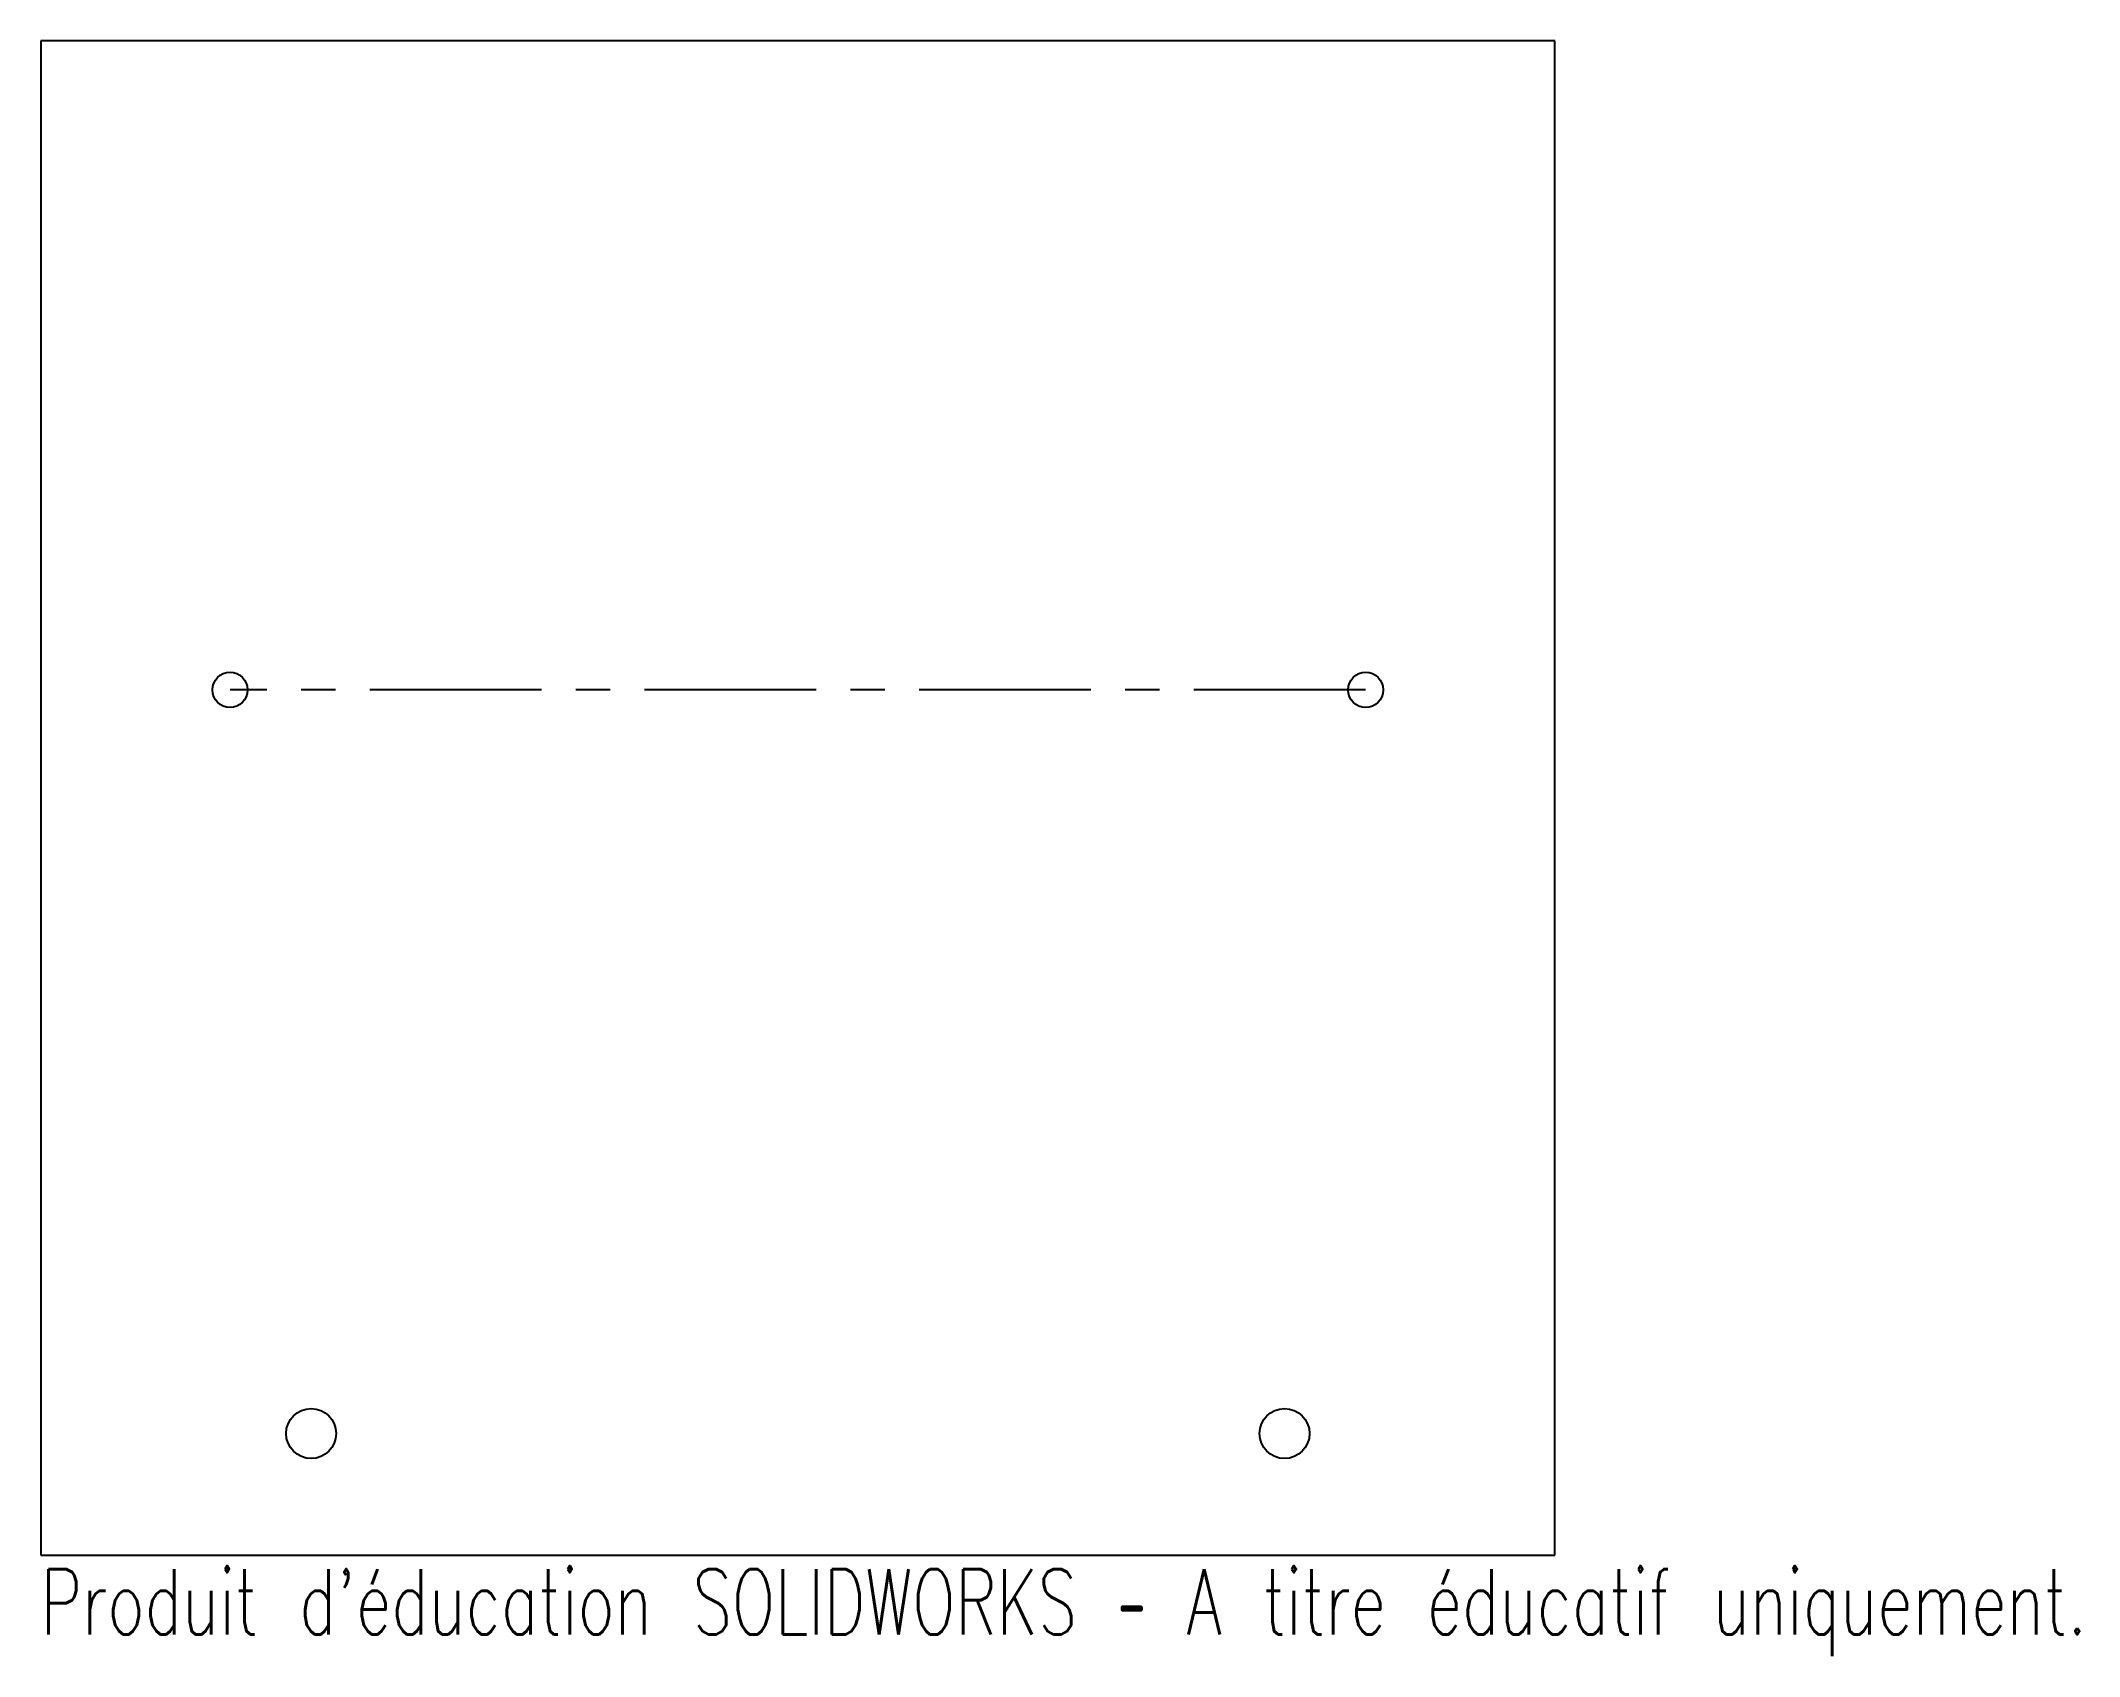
# Model space of a CAD drawing. Header units: millimetres. Extents: x -56 to 95, y -63 to 56.
import ezdxf

# ---------------------------------------------------------------- set-up
doc = ezdxf.new("R2010")
doc.units = ezdxf.units.MM
doc.linetypes.add('CENTERX2', pattern=[20.32, 12.7, -2.54, 2.54, -2.54])
doc.styles.add('SLDTEXTSTYLE0', font='TXT', dxfattribs={"width": 0.7, "bigfont": 'bigfont'})

msp = doc.modelspace()

# ---------------------------------------------------------------- linework, layer by layer
at = {"color": 7, "linetype": 'Continuous', "lineweight": 25}
for p, q in [((56, 56), (-56, 56)), ((-56, 56), (-56, -56)), ((56, -56), (56, 56)), ((-56, -56), (56, -56))]:
    msp.add_line(p, q, dxfattribs=at)
at = {"color": 7, "linetype": 'CENTERX2'}
msp.add_line((42, 8), (-42, 8), dxfattribs=at)
at = {"color": 7, "linetype": 'Continuous', "lineweight": 25}
for centre, radius in [((-42, 8), 1.3), ((42, 8), 1.3), ((-36, -47), 1.85), ((36, -47), 1.85)]:
    msp.add_circle(centre, radius, dxfattribs=at)

# ---------------------------------------------------------------- texts
at = {"color": 7, "linetype": 'Continuous', "insert": (-56, -57.02), "char_height": 4.8336, "attachment_point": 1, "style": 'SLDTEXTSTYLE0'}
msp.add_mtext("Produit d'éducation SOLIDWORKS – A titre éducatif uniquement.", dxfattribs=at)

doc.saveas('drawing.dxf')
